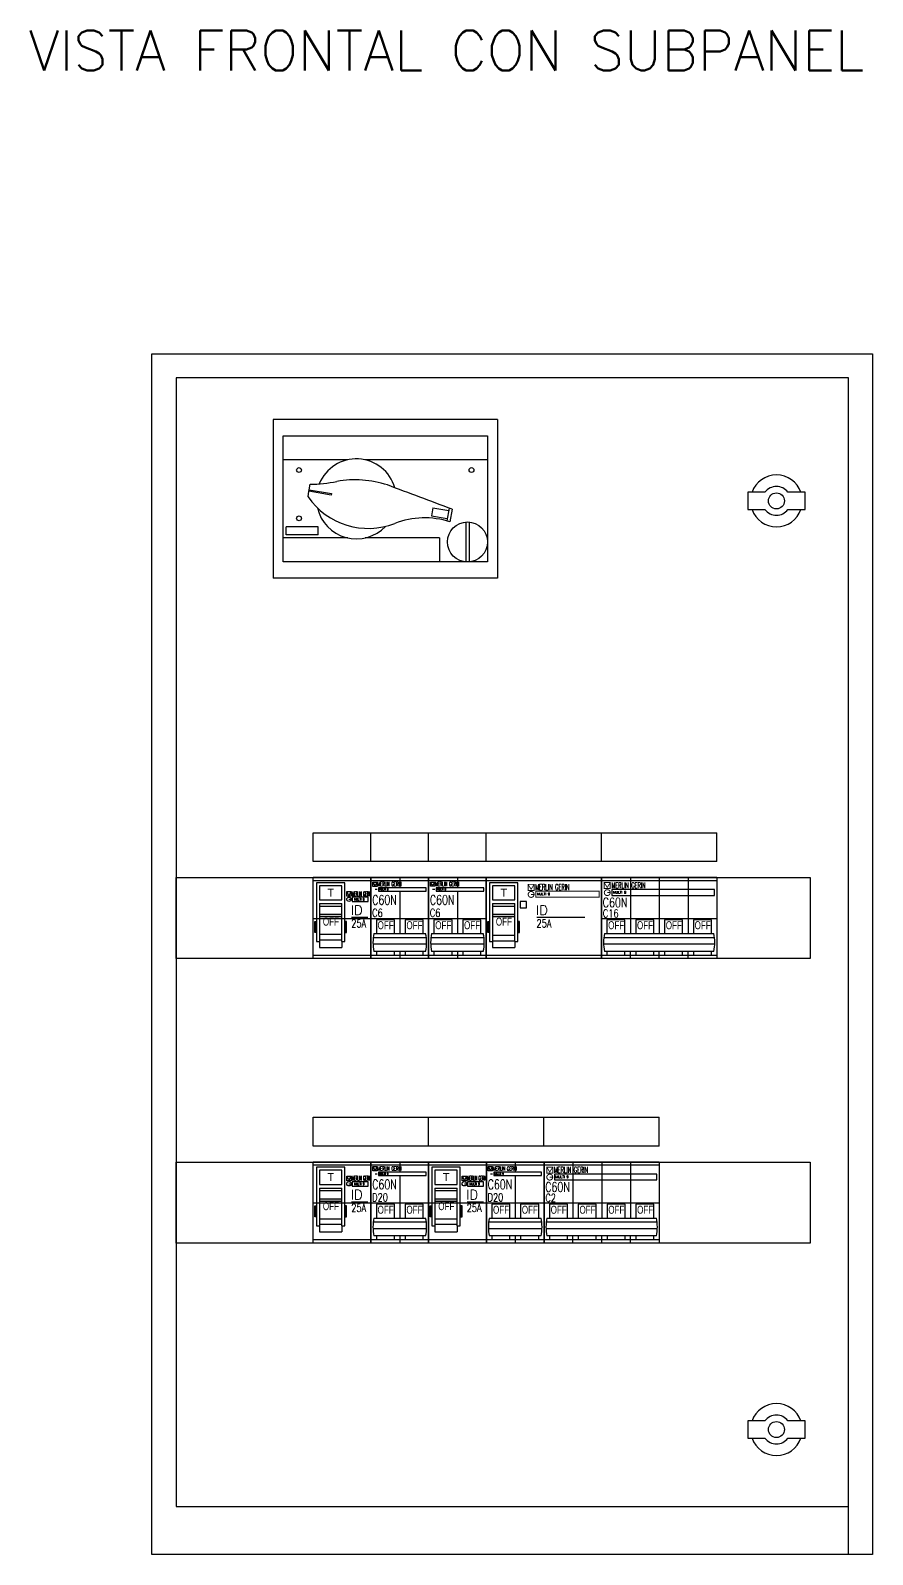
# Model space of a CAD drawing. Extents: x 1442 to 6193, y -332 to 1913.
# Drawn here: x 3944 to 4470, y -138 to 814 of the extents above; entities that cross this region are included whole.
import ezdxf

# ---------------------------------------------------------------- set-up
doc = ezdxf.new("R2010")
doc.units = 0
doc.layers.get('0').update_dxf_attribs({"linetype": 'CONTINUOUS'})
for name, color, linetype in [('--00-VTA_CARTELES_LEYENDAS', 8, 'CONTINUOUS'), ('--00-VTA_CONTAC__TRIP', 1, 'CONTINUOUS'), ('--00-VTA_ID_TETRA_FTE', 2, 'CONTINUOUS'), ('--00-VTA_TEXTO_1', 7, 'CONTINUOUS'), ('--00-VTA_TM_BIP_FTE', 2, 'CONTINUOUS'), ('--00-VTA_TM_TETRA_FTE', 2, 'CONTINUOUS'), ('00-VTA_GABINETE_MET', 7, 'CONTINUOUS'), ('00-VTA_SECCIONADORA', 7, 'CONTINUOUS'), ('00-VTA_TM_BIP_FTE', 2, 'CONTINUOUS')]:
    doc.layers.add(name, color=color, linetype=linetype)
doc.styles.add('1-10__M1000_', font='romans.shx', dxfattribs={"height": 25})
doc.styles.add('ROMAND', font='romand.shx', dxfattribs={"height": 300})
doc.styles.add('STYLE1', font='romans.shx', dxfattribs={"height": 500})

# ---------------------------------------------------------------- blocks, each defined once
blk = doc.blocks.new('SECCIONADORA_FTE')
for p, q in [((853407.7182151508, -437187.5790811), (853407.7182151508, -437286.5790811)), ((853547.7182151508, -437187.5790811), (853407.7182151508, -437187.5790811)), ((853547.7182151508, -437187.5790811), (853547.7182151508, -437286.5790811)), ((853507.4764762542, -437242.6495063582), (853517.3245537844, -437244.3859881349)), ((853506.6082353656, -437247.5735451234), (853516.456312896, -437249.3100269001)), ((853528.0682151507, -437251.5191453056), (853528.0682151507, -437276.4390168945)), ((853530.0682151509, -437251.5191453056), (853530.0682151509, -437276.4390168945)), ((853547.7182151508, -437286.5790811), (853407.7182151508, -437286.5790811))]:
    blk.add_line(p, q)
at = {"extrusion": (0, 1, 0)}
for p, q in [((853413.8682151509, -437197.6790811001), (853541.5682151507, -437197.6790811001)), ((853413.8682151509, -437276.4790811), (853413.8682151509, -437197.6790811001)), ((853541.5682151507, -437197.6790811001), (853541.5682151507, -437276.4790811)), ((853429.4793898499, -437235.8088667822), (853430.0871213529, -437232.3622501561)), ((853430.0871584717, -437232.3620396465), (853430.2608066495, -437231.3772318936)), ((853443.8744670138, -437234.7931141339), (853430.0871584717, -437232.3620396465)), ((853430.2608066495, -437231.3772318936), (853430.868575271, -437227.9304047579)), ((853430.2608066495, -437231.3772318936), (853444.0481151914, -437233.8083063809)), ((853444.0481151914, -437233.8083063809), (853443.8744670138, -437234.7931141339)), ((853507.4764762542, -437242.6495063582), (853506.6082353656, -437247.5735451234)), ((853517.5966222928, -437242.8430109496), (853516.1842443876, -437250.8530040852)), ((853519.5012730422, -437243.5587407482), (853518.1120876208, -437251.4372027722)), ((853454.2739521153, -437261.4790811002), (853413.8682151509, -437261.4790811002)), ((853415.8682151508, -437259.4790811), (853415.8682151508, -437254.4790811002)), ((853435.8682151509, -437254.4790811002), (853415.8682151508, -437254.4790811002)), ((853435.8682151509, -437259.4790811), (853415.8682151508, -437259.4790811)), ((853435.8682151509, -437259.4790811), (853435.8682151509, -437254.4790811002)), ((853511.5682151506, -437261.4790811002), (853465.1624781863, -437261.4790811002)), ((853511.5682151506, -437261.4790811002), (853511.5682151506, -437276.4790811)), ((853541.5682151507, -437276.4790811), (853413.8682151509, -437276.4790811))]:
    blk.add_line(p, q, dxfattribs=at)
at = {"extrusion": (0, -1, 0)}
for p, q in [((853454.2739521153, -437212.6790811001), (853413.8682151509, -437212.6790811001)), ((853541.5682151507, -437212.6790811001), (853465.1624781863, -437212.6790811001))]:
    blk.add_line(p, q, dxfattribs=at)
for centre, radius in [((853423.8682151508, -437219.0728695218), 1.5), ((853531.5682151507, -437219.0728695218), 1.5), ((853423.8682151508, -437249.2228245847), 1.5), ((853529.0682151509, -437263.9790811001), 12.5)]:
    blk.add_circle(centre, radius)
for centre, radius, start, end in [((853459.7182151506, -437237.0790811), 25, 16.14038243840718, 157.9956418755478), ((853430.6126358336, -437147.5006402947), 80.4301716810026, 270.182323069552, 282.1113517961935), ((853459.7182151506, -437237.0790811), 25, 168.8662577790456, 168.8667477896631), ((853459.7182151506, -437237.0790811), 25, 157.9956418755478, 158.0074467190532), ((853458.6910680545, -437291.8915921327), 66.69863723168524, 72.17502493264801, 99.66965827979423), ((831182.7879251856, -496681.5863553788), 63496.51872259371, 69.40386242095943, 69.44279437832473), ((853459.7182151506, -437237.0790811), 25, 16.12417455382078, 16.14038243840718), ((853467.1652404119, -437209.6566666619), 45.87113366520235, 214.7588212536811, 291.1873073851047), ((853459.7182151506, -437237.0790811), 25, 193.045508364293, 316.5752265390799), ((853502.3151609399, -437300.0937044564), 51.1566031780261, 72.01334584786505, 111.2862566703099)]:
    blk.add_arc(centre, radius, start, end)
blk = doc.blocks.new('*U107')
at = {"layer": '--00-VTA_TEXTO_1', "style": '1-10__M1000_'}
blk.add_text('VISTA FRONTAL CON SUBPANEL', height=25, dxfattribs=at).set_placement((3943.318717990539, 789.1997274883681))
blk = doc.blocks.new('TM_BIP_VISTA')
for p, q in [((852987.9773521048, -439789.2641708657), (852951.977352105, -439789.2641708657)), ((852951.977352105, -439839.8639473295), (852951.977352105, -439789.2641708657)), ((852987.9773521048, -439791.2641708656), (852951.977352105, -439791.2641708656)), ((852953.1560882528, -439794.7139083512), (852953.1560882528, -439792.0269877243)), ((852953.1560882528, -439792.0269877243), (852955.8430088796, -439792.0269877243)), ((852954.4995485661, -439794.2057984219), (852953.1560882528, -439792.0269877243)), ((852955.8430088796, -439794.7139083512), (852953.1560882528, -439794.7139083512)), ((852955.8430088796, -439792.0269877243), (852954.4995485661, -439794.2057984219)), ((852955.8430088796, -439792.0269877243), (852955.8430088796, -439794.7139083512)), ((852969.977352105, -439789.2641708657), (852969.9773521048, -439795.5526200928)), ((852987.9773521048, -439789.2641708657), (852987.9773521048, -439839.8639473295)), ((852954.5017356364, -439796.4819098493), (852955.8064869178, -439796.4819098493)), ((852956.5853910851, -439795.5526200928), (852956.5853910851, -439797.7198008294)), ((852986.406425254, -439795.5526200928), (852956.5853910851, -439795.5526200928)), ((852956.5853910851, -439797.7198008294), (852986.406425254, -439797.7198008294)), ((852969.9773521048, -439797.7198008294), (852969.9773521048, -439824.1993835688)), ((852986.406425254, -439797.7198008294), (852986.406425254, -439795.5526200928)), ((852987.9773521048, -439814.922921781), (852951.977352105, -439814.922921781)), ((852966.6224747478, -439815.5779880291), (852955.3322294619, -439815.5779880291)), ((852955.3322294619, -439815.5779880291), (852955.3322294619, -439824.1993835688)), ((852966.6224747478, -439824.1993835688), (852966.6224747478, -439815.5779880291)), ((852984.6224747478, -439815.5779880291), (852973.3322294619, -439815.5779880291)), ((852973.3322294619, -439815.5779880291), (852973.3322294619, -439824.1993835688)), ((852984.6224747478, -439824.1993835688), (852984.6224747478, -439815.5779880291)), ((852987.9773521048, -439837.8639473293), (852951.977352105, -439837.8639473293)), ((852987.9773521048, -439839.8639473295), (852951.977352105, -439839.8639473295)), ((852955.3322294619, -439835.3441552741), (852955.3322294619, -439837.8639473293)), ((852966.417557922, -439837.8635441612), (852955.5371462876, -439837.8635441612)), ((852966.6224747478, -439837.8639473293), (852966.6224747478, -439835.3441552741)), ((852969.9773521048, -439835.3441552741), (852969.9773521048, -439839.8639473293)), ((852973.3322294619, -439835.3441552741), (852973.3322294619, -439837.8639473293)), ((852984.6224747478, -439837.8639473293), (852984.6224747478, -439835.3441552741))]:
    blk.add_line(p, q)
at = {"color": 7}
for p, q in [((852953.2371222051, -439830.724321505), (852986.7175820048, -439830.7243215052)), ((852953.4151885817, -439826.6283767699), (852986.5395156281, -439826.6283767699)), ((852953.8403752942, -439824.1993835688), (852986.1143289155, -439824.1993835688)), ((852986.1143289155, -439835.3441552741), (852953.8403752942, -439835.344155274))]:
    blk.add_line(p, q, dxfattribs=at)
for centre, start, end in [((852978.5233937856, -439829.7717694215), 167.2782924408511, 192.7217075591488), ((852961.4313104239, -439829.7717694215), 347.2782924408512, 12.72170755914884)]:
    blk.add_arc(centre, 25.30420688225315, start, end, dxfattribs=at)
at = {"style": 'STYLE1', "width": 0.5}
blk.add_text('MERLIN GERIN', height=2.641468430524986, dxfattribs=at).set_placement((852956.0312263081, -439794.5817027812))
at = {"style": 'STYLE1'}
blk.add_text('MULTI 9', height=1.100611846052077, dxfattribs=at).set_placement((852957.0664258399, -439797.13969453))
at = {"color": 7, "width": 0.75}
for p in [(852956.1213193407, -439821.501623992), (852974.1213193405, -439821.501623992)]:
    blk.add_text('OFF', height=5, dxfattribs=at).set_placement(p)
at = {"color": 7, "style": 'ROMAND'}
for tag, p, height, width in [('C60N', (852952.7450579092, -439806.1962827934), 6, 0.72), ('C25', (852952.7450579092, -439813.75886244), 5, 0.75)]:
    blk.add_attdef(tag, p, '', height=height, dxfattribs=dict(at, width=width))
blk = doc.blocks.new('ID_BIPO_VISTA')
for p, q in [((24818.32712906822, -126.050152805692), (24818.32712906822, -75.45037634199251)), ((24854.41121136724, -75.45037634199251), (24818.32712906822, -75.45037634199251)), ((24854.41121136724, -75.45037634199251), (24854.41121136724, -126.050152805692)), ((24854.41121136724, -77.45037634199252), (24818.32712906822, -77.45037634199252)), ((24820.33876365646, -78.61385013378458), (24820.33876365646, -115.2699230876169)), ((24838.12402588457, -78.61385013378458), (24820.33876365646, -78.61385013378458)), ((24822.22190700531, -80.49699348269498), (24822.22190700531, -89.33418288215763)), ((24836.24088253571, -80.49699348269498), (24822.22190700531, -80.49699348269498)), ((24836.24088253571, -89.33418288215763), (24836.24088253571, -80.49699348269498)), ((24838.12402588457, -115.2699230876169), (24838.12402588457, -78.61385013378458)), ((24840.65858712258, -86.546922215377), (24839.22725279469, -84.22559830686076)), ((24839.22725279469, -84.22559830686076), (24842.0899214506, -84.22559830686076)), ((24839.22725279469, -87.08826696284814), (24839.22725279469, -84.22559830686076)), ((24842.0899214506, -84.22559830686076), (24840.65858712258, -86.546922215377)), ((24842.0899214506, -84.22559830686076), (24842.0899214506, -87.08826696284814)), ((24822.22190700531, -89.33418288215763), (24836.24088253571, -89.33418288215763)), ((24842.0899214506, -87.08826696284814), (24839.22725279469, -87.08826696284814)), ((24840.66091724638, -88.97191116953036), (24842.0510106343, -88.97191116953036)), ((24842.68383272564, -87.69726842141245), (24842.68383272564, -90.4370457419427)), ((24852.62227165293, -87.69726842141245), (24842.68383272564, -87.69726842141245)), ((24842.68383272564, -90.4370457419427), (24852.62227165293, -90.4370457419427)), ((24852.62227165293, -90.4370457419427), (24852.62227165293, -87.69726842141245)), ((24854.41121136724, -101.1091272571939), (24818.32712906822, -101.1091272571939)), ((24819.27931229492, -109.6596584590734), (24819.27931229492, -102.8329285650397)), ((24819.27931229492, -102.8329285650397), (24820.33876365646, -102.8329285650397)), ((24820.33876365646, -102.8329285650397), (24820.33876365646, -109.6596584590734)), ((24838.12402588457, -102.8329285650397), (24838.12402588457, -109.6596584590734)), ((24839.1834772461, -102.8329285650397), (24838.12402588457, -102.8329285650397)), ((24839.1834772461, -109.6596584590734), (24839.1834772461, -102.8329285650397)), ((24842.31477046818, -100.2612637597485), (24852.5147672794, -100.2612637597485)), ((24820.33876365646, -109.6596584590734), (24819.27931229492, -109.6596584590734)), ((24838.12402588457, -109.6596584590734), (24839.1834772461, -109.6596584590734)), ((24820.33876365646, -115.2699230876169), (24822.22190700531, -115.2699230876169)), ((24836.24088253571, -115.2699230876169), (24838.12402588457, -115.2699230876169)), ((24854.41121136724, -124.050152805692), (24818.32712906822, -124.050152805692)), ((24854.41121136724, -126.050152805692), (24818.32712906822, -126.050152805692))]:
    blk.add_line(p, q)
at = {"color": 7}
for p, q in [((24822.22190700531, -91.63493909104729), (24836.24088253571, -91.63493909104729)), ((24822.22190700531, -91.63493909104729), (24822.22190700531, -115.2699230876169)), ((24822.22190700531, -93.19586983829504), (24836.24088253571, -93.19586983829504)), ((24836.24088253571, -115.2699230876169), (24836.24088253571, -91.63493909104729)), ((24822.22190700531, -98.32803631504066), (24836.24088253571, -98.32803631504066)), ((24822.22190700531, -99.79216229351006), (24836.24088253571, -99.79216229351006)), ((24822.22190700531, -110.795846435416), (24836.24088253571, -110.795846435416)), ((24822.22190700531, -114.2143120039254), (24836.24088253571, -114.2143120039254)), ((24822.22190700531, -115.2699230876169), (24822.22190700531, -119.0208721108501)), ((24822.22190700531, -119.0208721108501), (24836.24088253571, -119.0208721108501)), ((24836.24088253571, -115.2699230876169), (24836.24088253571, -119.0208721108501))]:
    blk.add_line(p, q, dxfattribs=at)
blk.add_arc((24840.66091724638, -88.97191121790092), 1.39009343622543, 90.00000160082556, 89.99999839917442)
for points in [[(24819.27931229492, -102.8329285650397), (24820.33876365646, -102.8329285650397), (24819.27931229492, -109.6596584590734), (24820.33876365646, -109.6596584590734)], [(24839.1834772461, -102.8329285650397), (24838.12402588457, -102.8329285650397), (24839.1834772461, -109.6596584590734), (24838.12402588457, -109.6596584590734)]]:
    blk.add_solid(points)
blk.add_solid([(24836.24088253571, -98.32803631504066), (24836.24088253571, -99.79216229351006), (24822.22190700531, -98.32803631504066), (24822.22190700531, -99.79216229351006)], dxfattribs=at)
blk.add_text('T', height=5).set_placement((24827.24938905753, -87.3398622722598))
at = {"style": 'STYLE1'}
for s, height, width, p in [('MERLIN GERIN', 3, 0.35, (24842.53361296877, -87.02714189753168)), ('MULTI 9', 1.431334327991345, 0.7, (24843.87278150908, -89.79061471048044))]:
    blk.add_text(s, height=height, dxfattribs=dict(at, width=width)).set_placement(p)
at = {"color": 7, "width": 0.75}
blk.add_text('OFF', height=5, dxfattribs=at).set_placement((24824.36594613398, -105.4441956308437))
at = {"color": 1, "style": 'ROMAND'}
blk.add_attdef('ID', (24841.75575054214, -98.79463683853828), '', height=6, dxfattribs=at)
at = {"color": 1, "style": 'ROMAND', "width": 0.75}
blk.add_attdef('25A', (24842.08962325849, -106.5162397584645), '', height=5, dxfattribs=at)
blk = doc.blocks.new('ID_TETRA_VISTA')
for p, q in [((852771.893269806, -439957.7376981532), (852771.893269806, -439907.1379216896)), ((852843.8932698058, -439907.1379216896), (852771.893269806, -439907.1379216896)), ((852843.8932698058, -439909.1379216896), (852771.893269806, -439909.1379216896)), ((852843.8932698058, -439907.1379216896), (852843.8932698058, -439957.7376981532)), ((852775.7880477428, -439921.0217282297), (852789.8070232733, -439921.0217282297)), ((852803.5090126167, -439931.9488091072), (852833.497897051, -439931.9488091072)), ((852773.9049043942, -439946.9574684352), (852775.7880477428, -439946.9574684352)), ((852789.8070232733, -439946.9574684352), (852791.690166622, -439946.9574684352)), ((852843.8932698058, -439955.7376981532), (852771.893269806, -439955.7376981532)), ((852843.8932698058, -439957.7376981532), (852771.893269806, -439957.7376981532))]:
    blk.add_line(p, q)
at = {"color": 7}
for p, q in [((852775.7880477428, -439923.3224844386), (852789.8070232733, -439923.3224844386)), ((852775.7880477428, -439924.883415186), (852789.8070232733, -439924.883415186)), ((852775.7880477428, -439930.0155816627), (852789.8070232733, -439930.0155816627)), ((852775.7880477428, -439931.4797076409), (852789.8070232733, -439931.4797076409)), ((852775.7880477428, -439943.1244300223), (852789.8070232733, -439943.1244300223)), ((852775.7880477428, -439946.5428955909), (852789.8070232733, -439946.5428955909)), ((852775.7880477428, -439946.9574684352), (852775.7880477428, -439950.7630334769)), ((852789.8070232733, -439946.9574684352), (852789.8070232733, -439950.7630334769)), ((852775.7880477428, -439950.7630334769), (852789.8070232733, -439950.7630334769))]:
    blk.add_line(p, q, dxfattribs=at)
for points in [[(852791.690166622, -439946.9574684352), (852791.690166622, -439910.3013954814), (852773.9049043942, -439910.3013954814)], [(852773.9049043942, -439910.3013954814), (852773.9049043942, -439946.9574684352)], [(852789.8070232733, -439921.0217282297), (852789.8070232733, -439912.1845388303), (852775.7880477428, -439912.1845388303)], [(852775.7880477428, -439912.1845388303), (852775.7880477428, -439921.0217282297)]]:
    blk.add_lwpolyline(points)
for points, const_width in [([(852798.0173144594, -439915.1388657968), (852798.0173144594, -439911.3386266368), (852801.8175536194, -439911.3386266368), (852801.8175536194, -439915.1388657968)], 0.608038265582163), ([(852802.8675399495, -439915.6995150311), (852802.8675399495, -439919.39024196), (852842.3181565698, -439919.39024196), (852842.3181565698, -439915.6995150311)], 0.6364563228368838)]:
    blk.add_lwpolyline(points, close=True, dxfattribs=dict(const_width=const_width))
for points, const_width in [([(852801.8175536194, -439911.3386266368), (852799.9174340394, -439914.4202218476), (852798.0173144594, -439911.3386266368)], 0.4940310907855075), ([(852799.9205273166, -439917.6394340909), (852801.7658988785, -439917.6394340909)], 0.608038265582163)]:
    blk.add_lwpolyline(points, dxfattribs=dict(const_width=const_width))
at = {"const_width": 0.608038265582163}
blk.add_lwpolyline([(852799.9205272648, -439915.7940625292, 71545538.61153501), (852799.920527368, -439915.7940625292)], format="xyb", dxfattribs=at)
at = {"color": 7}
for points in [[(852775.7880477428, -439923.3224844386), (852775.7880477428, -439946.9574684352)], [(852789.8070232733, -439946.9574684352), (852789.8070232733, -439923.3224844386)]]:
    blk.add_lwpolyline(points, dxfattribs=at)
for points in [[(852792.9796592831, -439922.1191072028), (852792.9796592831, -439925.9929553507), (852797.0535553728, -439925.9929553507), (852797.0535553728, -439922.1191072028)], [(852773.9049043942, -439934.5204739126), (852773.9049043942, -439941.3472038068), (852772.8454530328, -439941.3472038068), (852772.8454530328, -439934.5204739126)], [(852791.690166622, -439934.5204739126), (852791.690166622, -439941.3472038068), (852792.7496179838, -439941.3472038068), (852792.7496179838, -439934.5204739126)]]:
    blk.add_lwpolyline(points, close=True)
for points in [[(852772.8454530328, -439934.5204739126), (852773.9049043942, -439934.5204739126), (852772.8454530328, -439941.3472038068), (852773.9049043942, -439941.3472038068)], [(852792.7496179838, -439934.5204739126), (852791.690166622, -439934.5204739126), (852792.7496179838, -439941.3472038068), (852791.690166622, -439941.3472038068)]]:
    blk.add_solid(points)
blk.add_solid([(852789.8070232733, -439930.0155816627), (852789.8070232733, -439931.4797076409), (852775.7880477428, -439930.0155816627), (852775.7880477428, -439931.4797076409)], dxfattribs=at)
blk.add_text('T', height=5).set_placement((852780.8155297952, -439919.0274076199))
at = {"style": 'STYLE1', "width": 0.5}
blk.add_text('MERLIN GERIN', height=3.735953964848107, dxfattribs=at).set_placement((852802.5046111634, -439914.9518811948))
at = {"style": 'STYLE1'}
blk.add_text('MULTI 9', height=1.556647485353376, dxfattribs=at).set_placement((852803.5478901967, -439918.2092839781))
at = {"color": 7, "width": 0.75}
blk.add_text('OFF', height=5, dxfattribs=at).set_placement((852777.8945297704, -439937.1317409785))
at = {"color": 7, "style": 'ROMAND'}
blk.add_attdef('ID', (852802.9499926905, -439930.4821821861), '', height=6, dxfattribs=at)
at = {"color": 7, "style": 'ROMAND', "width": 0.75}
blk.add_attdef('25A', (852803.2838654068, -439938.2037851061), '', height=5, dxfattribs=at)
blk = doc.blocks.new('TM_TETRA_VISTA')
for p, q in [((852882.9859643144, -440000.5141114044), (852882.9859643144, -439949.9143349407)), ((852954.9859643145, -439949.9143349407), (852882.9859643144, -439949.9143349407)), ((852954.9859643145, -439951.9143349407), (852882.9859643144, -439951.9143349407)), ((852900.9859643144, -439949.9143349407), (852900.9859643144, -439984.8495476439)), ((852918.9859643144, -439949.9143349407), (852918.9859643144, -439984.8495476439)), ((852936.9859643145, -439949.9143349407), (852936.9859643145, -439984.8495476439)), ((852954.9859643145, -439949.9143349407), (852954.9859643145, -440000.5141114044)), ((852953.5337156357, -439957.3541113634), (852889.5033321918, -439957.3541113634)), ((852889.5033321918, -439957.3541113634), (852889.5033321918, -439961.0448382924)), ((852889.5033321918, -439961.0448382924), (852953.5337156357, -439961.0448382924)), ((852953.5337156357, -439961.0448382924), (852953.5337156357, -439957.3541113634)), ((852954.9859643145, -439975.5730858559), (852882.9859643144, -439975.5730858559)), ((852954.9859643145, -439998.5141114044), (852882.9859643144, -439998.5141114044)), ((852954.9859643145, -440000.5141114044), (852882.9859643144, -440000.5141114044)), ((852900.9859643145, -440000.5141114043), (852900.9859643144, -439995.9943193491)), ((852918.9859643144, -440000.5141114043), (852918.9859643144, -439995.9943193491)), ((852936.9859643145, -440000.5141114043), (852936.9859643145, -439995.9943193491))]:
    blk.add_line(p, q)
at = {"color": 7}
for p, q in [((852884.8183272231, -439984.8495476439), (852953.1536014053, -439984.8495476439)), ((852884.2150741336, -439991.3744855802), (852953.7568544947, -439991.3744855802)), ((852884.3931405104, -439987.278540845), (852953.5787881179, -439987.278540845)), ((852953.1536014053, -439995.9943193491), (852884.818327223, -439995.9943193491))]:
    blk.add_line(p, q, dxfattribs=at)
at = {"const_width": 0.608038265582163}
blk.add_lwpolyline([(852884.6531067014, -439956.793462129), (852884.6531067014, -439952.9932229692), (852888.4533458613, -439952.9932229692), (852888.4533458613, -439956.793462129)], close=True, dxfattribs=at)
for points, const_width in [([(852888.4533458613, -439952.9932229692), (852886.5532262814, -439956.07481818), (852884.6531067014, -439952.9932229692)], 0.4940310907855075), ([(852886.5563195585, -439959.2940304231), (852888.4016911204, -439959.2940304231)], 0.608038265582163)]:
    blk.add_lwpolyline(points, dxfattribs=dict(const_width=const_width))
blk.add_lwpolyline([(852886.5563195072, -439957.4486588615, 71545538.61153501), (852886.5563196102, -439957.4486588615)], format="xyb", dxfattribs=at)
for points in [[(852897.6310869575, -439984.8495476439), (852897.6310869575, -439976.2281521041), (852886.3408416715, -439976.2281521041), (852886.3408416715, -439984.8495476439)], [(852915.6310869572, -439984.8495476439), (852915.6310869572, -439976.2281521041), (852904.3408416717, -439976.2281521041), (852904.3408416717, -439984.8495476439)], [(852933.6310869572, -439984.8495476439), (852933.6310869572, -439976.2281521041), (852922.3408416717, -439976.2281521041), (852922.3408416717, -439984.8495476439)], [(852951.6310869572, -439984.8495476439), (852951.6310869572, -439976.2281521041), (852940.3408416717, -439976.2281521041), (852940.3408416717, -439984.8495476439)], [(852886.3408416715, -439995.9943193491), (852886.3408416715, -439998.5141114044)], [(852897.6310869575, -439998.5141114044), (852897.6310869575, -439995.9943193491)], [(852904.3408416717, -439995.9943193491), (852904.3408416717, -439998.5141114044)], [(852915.6310869572, -439998.5141114044), (852915.6310869572, -439995.9943193491)], [(852922.3408416717, -439995.9943193491), (852922.3408416717, -439998.5141114044)], [(852933.6310869572, -439998.5141114044), (852933.6310869572, -439995.9943193491)], [(852940.3408416717, -439995.9943193491), (852940.3408416717, -439998.5141114044)], [(852951.6310869572, -439998.5141114044), (852951.6310869572, -439995.9943193491)]]:
    blk.add_lwpolyline(points)
at = {"color": 7}
for centre, start, end in [((852909.5013457146, -439990.421933497), 167.2782924441043, 192.721707562402), ((852928.4705829137, -439990.4219334965), 347.2782924408512, 12.72170755914884)]:
    blk.add_arc(centre, 25.30420688225275, start, end, dxfattribs=at)
at = {"style": 'STYLE1', "width": 0.5}
blk.add_text('MERLIN GERIN', height=3.735953964848107, dxfattribs=at).set_placement((852889.1404034059, -439956.606477527))
at = {"style": 'STYLE1'}
blk.add_text('MULTI 9', height=1.556647485353376, dxfattribs=at).set_placement((852890.1836824388, -439959.8638803104))
at = {"color": 7, "width": 0.75}
for p in [(852887.1299315502, -439982.151788067), (852905.1299315502, -439982.151788067), (852923.1299315504, -439982.151788067), (852941.1299315501, -439982.151788067)]:
    blk.add_text('OFF', height=5, dxfattribs=at).set_placement(p)
at = {"color": 7, "style": 'ROMAND'}
for tag, p, height, width in [('C60N', (852883.7536701187, -439968.4508086425), 6, 0.72), ('C10', (852883.8242196547, -439974.7678891983), 5, 0.75)]:
    blk.add_attdef(tag, p, '', height=height, dxfattribs=dict(at, width=width))

msp = doc.modelspace()

# ---------------------------------------------------------------- linework, layer by layer
at = {"layer": '--00-VTA_CARTELES_LEYENDAS'}
for p, q in [((4120.96303725083, 295.0224828554208), (4120.96303725083, 313.0224828554217)), ((4120.96303725083, 313.0224828554217), (4373.047119550103, 313.0224828554219)), ((4120.96303725083, 295.0224828554208), (4120.96303725083, 313.0224828554217)), ((4157.047119549921, 295.0224828554208), (4157.047119549921, 313.0224828554217)), ((4157.047119549921, 295.0224828554208), (4157.047119549921, 313.0224828554217)), ((4193.04711955022, 295.0224828554208), (4193.04711955022, 313.0224828554217)), ((4229.047119550103, 295.0224828554208), (4229.047119550103, 313.0224828554218)), ((4301.047119549987, 295.0224828554208), (4301.047119549987, 313.0224828554218)), ((4373.047119550103, 295.0224828554208), (4373.047119550103, 313.0224828554219)), ((4373.047119550103, 295.0224828554208), (4120.96303725083, 295.0224828554208)), ((4120.963033226533, 117.2953107675726), (4120.963033226531, 135.2953107675735)), ((4120.963033226531, 135.2953107675735), (4336.963033226531, 135.2953107675737)), ((4120.963033226531, 117.2953107675726), (4120.963033226531, 135.2953107675735)), ((4264.963033226531, 117.2953107675726), (4264.963033226531, 135.2953107675736)), ((4336.963033226531, 117.2953107675727), (4336.963033226531, 135.2953107675737)), ((4336.963033226531, 117.2953107675726), (4120.963033226533, 117.2953107675726))]:
    msp.add_line(p, q, dxfattribs=at)
for points in [[(4192.963033226415, 117.2953107675726), (4192.963033226415, 135.2953107675736)], [(4264.963033226531, 117.2953107675726), (4264.963033226531, 135.2953107675737)], [(4264.963033226415, 117.2953107675727), (4264.963033226415, 135.2953107675737)], [(4336.963033226531, 117.2953107675727), (4336.963033226531, 135.2953107675737)]]:
    msp.add_lwpolyline(points, dxfattribs=at)
for p, q in [((4020.279824093072, -137.8207660465082), (4020.279824093072, 612.1792339534918)), ((4020.279824093072, 612.1792339534918), (4470.279824093071, 612.1792339534918)), ((4470.279824093071, 612.1792339534918), (4470.279824093071, -137.8207660465082)), ((4470.279824093071, 612.1792339534918), (4470.279824093071, 520.4051624951919)), ((4035.279824093072, 597.1792339534918), (4035.279824093072, -107.8207660465082)), ((4455.279824093071, 597.1792339534918), (4035.279824093072, 597.1792339534918)), ((4035.279824093072, 597.1792339534918), (4035.279824093072, 329.6864427202584)), ((4455.279824093071, -137.8207660465083), (4455.279824093071, 597.1792339534918)), ((4455.279824093071, -107.8207660465083), (4455.279824093071, 85.40516249519185)), ((4035.279824093072, -107.8207660465083), (4455.279824093071, -107.8207660465083)), ((4470.279824093071, -137.8207660465083), (4020.279824093072, -137.8207660465082))]:
    msp.add_line(p, q)
for points in [[(4035.279824093072, 285.0224828554208), (4431.363903200457, 285.0224828554208), (4431.363903200457, 234.4227066179744), (4035.279824093072, 234.4227063918977)], [(4035.279824093072, 107.2953107675726), (4431.363903200457, 107.2953107675726), (4431.363903200457, 56.69553453012628), (4035.279824093072, 56.69553430404954)]]:
    msp.add_lwpolyline(points, close=True)
at = {"layer": '00-VTA_GABINETE_MET'}
for points in [[(4403.103109316988, 525.7788114594952), (4392.418022580997, 525.7788114594952), (4392.418022580997, 514.9169948481805), (4403.103109316988, 514.9169948481805)], [(4417.456538868806, 514.9169948481805), (4428.141625605145, 514.9169948481805), (4428.141625605145, 525.7788114594952), (4417.456538868806, 525.7788114594952)], [(4403.103109316988, -54.32397306550649), (4392.418022580997, -54.32397306550649), (4392.418022580997, -65.18578967682117), (4403.103109316988, -65.18578967682117)], [(4417.456538868806, -65.18578967682117), (4428.141625605145, -65.18578967682117), (4428.141625605145, -54.32397306550649), (4417.456538868806, -54.32397306550649)]]:
    msp.add_lwpolyline(points, dxfattribs=at)
for centre in [(4410.279824093072, 520.3479031538665), (4410.279824093072, -59.75488137113519)]:
    msp.add_circle(centre, 5, dxfattribs=at)
for centre, radius, start, end in [((4410.279824093072, 520.3479031538665), 16.2, 19.58720910034446, 160.4127908996555), ((4410.279824093072, 520.3479031538665), 9, 37.11625610724207, 142.8837438927579), ((4410.279824093072, 520.3479031538665), 16.2, 199.5872091003444, 340.4127908996555), ((4410.279824093072, 520.3479031538665), 9, 217.1162561072421, 322.8837438927572), ((4410.279824093072, -59.75488137113519), 16.2, 19.58720910034446, 160.4127908996555), ((4410.279824093072, -59.75488137113519), 9, 37.11625610724686, 142.8837438927491), ((4410.279824093072, -59.75488137113519), 16.2, 199.5872091003444, 340.4127908996555), ((4410.279824093072, -59.75488137113519), 9, 217.1162561072468, 322.8837438927532)]:
    msp.add_arc(centre, radius, start, end, dxfattribs=at)

# ---------------------------------------------------------------- block references
at = {"layer": '--00-VTA_CARTELES_LEYENDAS'}
msp.add_blockref('*U107', (0, 0), dxfattribs=at)
at = {"layer": '--00-VTA_ID_TETRA_FTE'}
msp.add_blockref('ID_TETRA_VISTA', (-848542.8461502559, 440192.1627500107), dxfattribs=at).add_auto_attribs({'25A': '25A ', 'ID': 'ID'})
at = {"layer": '--00-VTA_TM_BIP_FTE'}
ref = msp.add_blockref('ID_BIPO_VISTA', (-20697.36409181738, 360.4728592732006), dxfattribs=at)
ref.add_attrib('25A', '25A ', (4144.72553144111, 253.9566195147379), dxfattribs={"layer": '--00-VTA_CONTAC__TRIP', "color": 7, "height": 5, "style": 'ROMAND', "width": 0.75})
ref.add_attrib('ID', 'ID', (4144.39165872476, 261.6782224346624), dxfattribs={"layer": '--00-VTA_CONTAC__TRIP', "color": 7, "height": 6, "style": 'ROMAND'})
ref = msp.add_blockref('ID_BIPO_VISTA', (-20697.36409181738, 182.7456871095957), dxfattribs=at)
ref.add_attrib('25A', '25A ', (4144.72553144111, 76.22944735113299), dxfattribs={"layer": '--00-VTA_CONTAC__TRIP', "color": 7, "height": 5, "style": 'ROMAND', "width": 0.75})
ref.add_attrib('ID', 'ID', (4144.39165872476, 83.9510502710574), dxfattribs={"layer": '--00-VTA_CONTAC__TRIP', "color": 7, "height": 6, "style": 'ROMAND'})
ref = msp.add_blockref('ID_BIPO_VISTA', (-20625.28000951839, 182.7456871095957), dxfattribs=at)
ref.add_attrib('25A', '25A ', (4216.809613740102, 76.22944735113299), dxfattribs={"layer": '--00-VTA_CONTAC__TRIP', "color": 7, "height": 5, "style": 'ROMAND', "width": 0.75})
ref.add_attrib('ID', 'ID', (4216.475741023752, 83.9510502710574), dxfattribs={"layer": '--00-VTA_CONTAC__TRIP', "color": 7, "height": 6, "style": 'ROMAND'})
at = {"layer": '--00-VTA_TM_TETRA_FTE'}
for p, values in [((-848581.9388447644, 440234.9391632617), {'C60N': 'C60N', 'C10': 'C16'}), ((-848617.8547624657, 440057.2096457083), {'C60N': 'C60N', 'C10': 'C2'})]:
    msp.add_blockref('TM_TETRA_VISTA', p, dxfattribs=at).add_auto_attribs(values)
at = {"layer": '00-VTA_SECCIONADORA'}
msp.add_blockref('SECCIONADORA_FTE', (-849311.7538198895, 437758.6827013549), dxfattribs=at)
at = {"layer": '00-VTA_TM_BIP_FTE'}
for p, values in [((-848794.9302325551, 440074.2866537969), {'C25': 'C6', 'C60N': 'C60N'}), ((-848758.9302325549, 440074.2889991867), {'C25': 'C6', 'C60N': 'C60N'}), ((-848794.9302325551, 439896.5594816333), {'C25': 'D20', 'C60N': 'C60N'}), ((-848722.846150256, 439896.5594816333), {'C25': 'D20', 'C60N': 'C60N'})]:
    msp.add_blockref('TM_BIP_VISTA', p, dxfattribs=at).add_auto_attribs(values)

doc.saveas('drawing.dxf')
